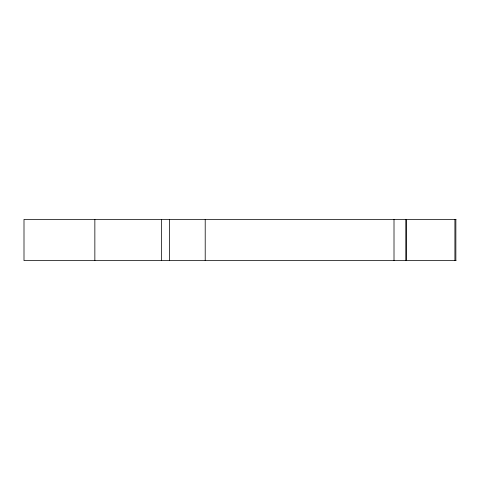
<?xml version="1.0" encoding="UTF-8"?>
<svg xmlns="http://www.w3.org/2000/svg" width="480" height="480" viewBox="0 0 480 480"><rect width="100%" height="100%" fill="white"/><g stroke="black" fill="none" stroke-linecap="round" stroke-linejoin="round"><path stroke-width="0.72" d="M456 219.396L24 219.396L24 260.604L456 260.604M455.862 219.396L455.862 260.604M454.914 219.396L454.914 260.604M406.344 219.396L406.344 260.604M405.816 219.396L405.816 260.604M394.008 219.396L394.008 260.604M205.206 219.396L205.206 260.604M169.452 219.396L169.452 260.604M161.634 219.396L161.634 260.604M94.854 219.396L94.854 260.604"/></g></svg>
